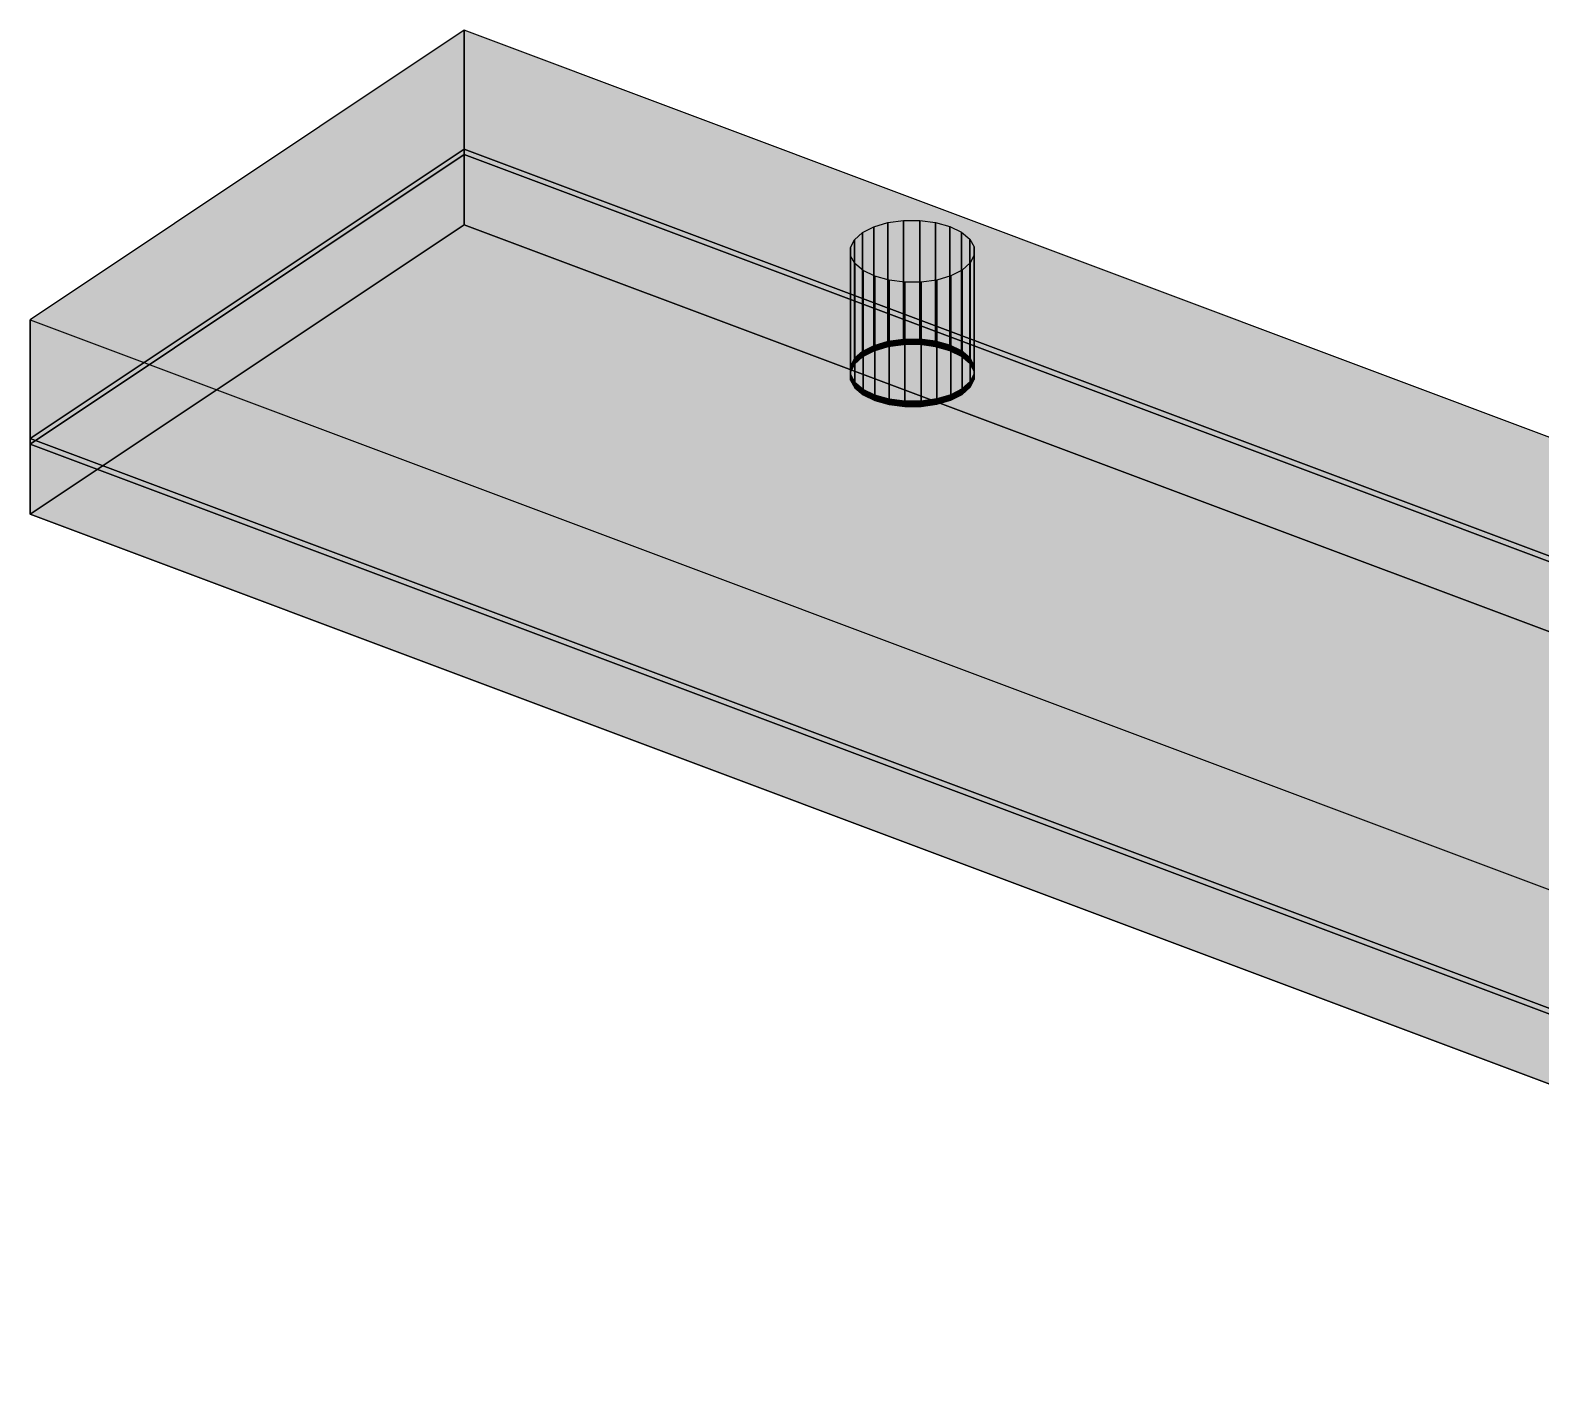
# Model space of a CAD drawing. Header units: millimetres. Extents: x 50 to 612415, y 2 to 4150.
# Drawn here: x 482380.1 to 482571.6, y 2994.7 to 3165.2 of the extents above; entities that cross this region are included whole.
import ezdxf

# ---------------------------------------------------------------- set-up
doc = ezdxf.new("R2010")
doc.units = ezdxf.units.MM
doc.layers.add('HATCH', color=8, linetype='Continuous', lineweight=9)
doc.layers.add('OUTLINE', color=7, linetype='Continuous', lineweight=25)

msp = doc.modelspace()

# ---------------------------------------------------------------- hatches: boundary and pattern name
at = {"layer": 'HATCH', "true_color": 0xbda27d}
for points in [[(482380.093, 3113.494), (482435.129, 3150.184), (482435.129, 3165.25), (482380.093, 3128.559)], [(482380.093, 3112.809), (482435.129, 3149.499), (482435.129, 3150.184), (482380.093, 3113.494)], [(482435.129, 3140.597), (482380.093, 3103.906), (482380.093, 3112.809), (482435.129, 3149.499)]]:
    msp.add_hatch(color=33, dxfattribs=at).paths.add_polyline_path(points)
at = {"layer": 'HATCH', "true_color": 0xccae87}
for points in [[(482435.129, 3165.25), (482380.093, 3128.559), (482485.61, 3139.598)], [(482435.129, 3165.25), (482490.818, 3141.14), (482492.882, 3141.151)], [(482435.129, 3165.25), (482492.882, 3141.151), (482494.881, 3140.895)], [(482435.129, 3165.25), (482488.83, 3140.862), (482490.818, 3141.14)], [(482435.129, 3165.25), (482494.881, 3140.895), (482496.68, 3140.389)], [(482435.129, 3165.25), (482487.053, 3140.336), (482488.83, 3140.862)], [(482435.129, 3165.25), (482485.61, 3139.598), (482487.053, 3140.336)], [(482812.155, 3023.865), (482435.129, 3165.25), (482496.68, 3140.389)], [(482435.129, 3150.184), (482380.093, 3113.494), (482485.61, 3124.532)], [(482485.61, 3124.532), (482380.093, 3113.494), (482435.129, 3150.184)], [(482485.61, 3123.848), (482380.093, 3112.809), (482435.129, 3149.499)], [(482435.129, 3149.499), (482380.093, 3112.809), (482757.119, 2971.424)], [(482435.129, 3150.184), (482490.818, 3126.074), (482492.882, 3126.085)], [(482492.882, 3126.085), (482490.818, 3126.074), (482435.129, 3150.184)], [(482435.129, 3150.184), (482492.882, 3126.085), (482494.881, 3125.829)], [(482494.881, 3125.829), (482492.882, 3126.085), (482435.129, 3150.184)], [(482435.129, 3150.184), (482488.83, 3125.796), (482490.818, 3126.074)], [(482490.818, 3126.074), (482488.83, 3125.796), (482435.129, 3150.184)], [(482435.129, 3150.184), (482494.881, 3125.829), (482496.68, 3125.323)], [(482496.68, 3125.323), (482494.881, 3125.829), (482435.129, 3150.184)], [(482435.129, 3150.184), (482487.053, 3125.27), (482488.83, 3125.796)], [(482488.83, 3125.796), (482487.053, 3125.27), (482435.129, 3150.184)], [(482435.129, 3150.184), (482485.61, 3124.532), (482487.053, 3125.27)], [(482487.053, 3125.27), (482485.61, 3124.532), (482435.129, 3150.184)], [(482812.155, 3008.799), (482435.129, 3150.184), (482496.68, 3125.323)], [(482496.68, 3125.323), (482435.129, 3150.184), (482812.155, 3008.799)], [(482492.882, 3125.401), (482490.818, 3125.389), (482435.129, 3149.499)], [(482494.881, 3125.144), (482492.882, 3125.401), (482435.129, 3149.499)], [(482490.818, 3125.389), (482488.83, 3125.111), (482435.129, 3149.499)], [(482496.68, 3124.638), (482494.881, 3125.144), (482435.129, 3149.499)], [(482488.83, 3125.111), (482487.053, 3124.585), (482435.129, 3149.499)], [(482487.053, 3124.585), (482485.61, 3123.848), (482435.129, 3149.499)], [(482496.68, 3124.638), (482435.129, 3149.499), (482812.155, 3008.114)], [(482435.129, 3149.499), (482757.119, 2971.424), (482812.155, 3008.114)], [(482757.119, 2962.521), (482380.093, 3103.906), (482435.129, 3140.597)], [(482484.597, 3138.699), (482485.61, 3139.598), (482380.093, 3128.559)], [(482812.155, 2999.212), (482757.119, 2962.521), (482435.129, 3140.597)], [(482812.155, 3023.865), (482496.68, 3140.389), (482498.156, 3139.667)], [(482812.155, 3023.865), (482498.156, 3139.667), (482499.208, 3138.779)], [(482484.085, 3137.699), (482484.597, 3138.699), (482380.093, 3128.559)], [(482484.108, 3136.667), (482484.085, 3137.699), (482380.093, 3128.559)], [(482812.155, 3023.865), (482499.208, 3138.779), (482499.764, 3137.785)], [(482812.155, 3023.865), (482499.764, 3137.785), (482499.786, 3136.753)], [(482484.664, 3135.673), (482484.108, 3136.667), (482380.093, 3128.559)], [(482380.093, 3128.559), (482485.716, 3134.785), (482484.664, 3135.673)], [(482499.274, 3135.753), (482498.262, 3134.854), (482747.188, 3046.448)], [(482812.155, 3023.865), (482499.786, 3136.753), (482499.274, 3135.753)], [(482812.155, 3023.865), (482499.274, 3135.753), (482747.188, 3046.448)], [(482380.093, 3128.559), (482757.119, 2987.174), (482485.716, 3134.785)], [(482757.119, 2987.174), (482487.191, 3134.063), (482485.716, 3134.785)], [(482735.105, 3044.758), (482488.99, 3133.557), (482487.191, 3134.063)], [(482734.593, 3043.758), (482735.105, 3044.758), (482487.191, 3134.063)], [(482734.615, 3042.726), (482734.593, 3043.758), (482487.191, 3134.063)], [(482757.119, 2987.174), (482734.615, 3042.726), (482487.191, 3134.063)], [(482735.105, 3044.758), (482490.99, 3133.3), (482488.99, 3133.557)], [(482735.105, 3044.758), (482493.054, 3133.312), (482490.99, 3133.3)], [(482735.105, 3044.758), (482495.042, 3133.59), (482493.054, 3133.312)], [(482735.105, 3044.758), (482496.818, 3134.116), (482495.042, 3133.59)], [(482735.105, 3044.758), (482498.262, 3134.854), (482496.818, 3134.116)], [(482498.262, 3134.854), (482741.325, 3047.199), (482743.389, 3047.211)], [(482498.262, 3134.854), (482743.389, 3047.211), (482745.389, 3046.955)], [(482498.262, 3134.854), (482739.337, 3046.921), (482741.325, 3047.199)], [(482498.262, 3134.854), (482745.389, 3046.955), (482747.188, 3046.448)], [(482498.262, 3134.854), (482737.561, 3046.396), (482739.337, 3046.921)], [(482498.262, 3134.854), (482736.117, 3045.658), (482737.561, 3046.396)], [(482735.105, 3044.758), (482736.117, 3045.658), (482498.262, 3134.854)], [(482484.597, 3123.633), (482485.61, 3124.532), (482380.093, 3113.494)], [(482380.093, 3113.494), (482485.61, 3124.532), (482484.597, 3123.633)], [(482380.093, 3112.809), (482485.61, 3123.848), (482484.597, 3122.948)], [(482812.155, 3008.799), (482496.68, 3125.323), (482498.156, 3124.601)], [(482498.156, 3124.601), (482496.68, 3125.323), (482812.155, 3008.799)], [(482498.156, 3123.917), (482496.68, 3124.638), (482812.155, 3008.114)], [(482812.155, 3008.799), (482498.156, 3124.601), (482499.208, 3123.713)], [(482499.208, 3123.713), (482498.156, 3124.601), (482812.155, 3008.799)], [(482499.208, 3123.028), (482498.156, 3123.917), (482812.155, 3008.114)], [(482484.085, 3122.633), (482484.597, 3123.633), (482380.093, 3113.494)], [(482380.093, 3113.494), (482484.597, 3123.633), (482484.085, 3122.633)], [(482380.093, 3112.809), (482484.597, 3122.948), (482484.085, 3121.948)], [(482484.108, 3121.601), (482484.085, 3122.633), (482380.093, 3113.494)], [(482380.093, 3113.494), (482484.085, 3122.633), (482484.108, 3121.601)], [(482380.093, 3112.809), (482484.085, 3121.948), (482484.108, 3120.916)], [(482812.155, 3008.799), (482499.208, 3123.713), (482499.764, 3122.719)], [(482499.764, 3122.719), (482499.208, 3123.713), (482812.155, 3008.799)], [(482499.764, 3122.034), (482499.208, 3123.028), (482812.155, 3008.114)], [(482812.155, 3008.799), (482499.764, 3122.719), (482499.786, 3121.687)], [(482499.786, 3121.687), (482499.764, 3122.719), (482812.155, 3008.799)], [(482499.786, 3121.002), (482499.764, 3122.034), (482812.155, 3008.114)], [(482484.664, 3120.607), (482484.108, 3121.601), (482380.093, 3113.494)], [(482380.093, 3113.494), (482484.108, 3121.601), (482484.664, 3120.607)], [(482380.093, 3112.809), (482484.108, 3120.916), (482484.664, 3119.922)], [(482380.093, 3113.494), (482485.716, 3119.719), (482484.664, 3120.607)], [(482484.664, 3120.607), (482485.716, 3119.719), (482380.093, 3113.494)], [(482484.664, 3119.922), (482485.716, 3119.034), (482380.093, 3112.809)], [(482499.274, 3120.687), (482498.262, 3119.788), (482747.188, 3031.383)], [(482747.188, 3031.383), (482498.262, 3119.788), (482499.274, 3120.687)], [(482747.188, 3030.698), (482498.262, 3119.103), (482499.274, 3120.003)], [(482812.155, 3008.799), (482499.786, 3121.687), (482499.274, 3120.687)], [(482499.274, 3120.687), (482499.786, 3121.687), (482812.155, 3008.799)], [(482499.274, 3120.003), (482499.786, 3121.002), (482812.155, 3008.114)], [(482812.155, 3008.799), (482499.274, 3120.687), (482747.188, 3031.383)], [(482747.188, 3031.383), (482499.274, 3120.687), (482812.155, 3008.799)], [(482747.188, 3030.698), (482499.274, 3120.003), (482812.155, 3008.114)], [(482380.093, 3113.494), (482757.119, 2972.109), (482485.716, 3119.719)], [(482485.716, 3119.719), (482757.119, 2972.109), (482380.093, 3113.494)], [(482485.716, 3119.034), (482757.119, 2971.424), (482380.093, 3112.809)], [(482757.119, 2972.109), (482487.191, 3118.997), (482485.716, 3119.719)], [(482485.716, 3119.719), (482487.191, 3118.997), (482757.119, 2972.109)], [(482485.716, 3119.034), (482487.191, 3118.312), (482757.119, 2971.424)], [(482735.105, 3029.693), (482488.99, 3118.491), (482487.191, 3118.997)], [(482487.191, 3118.997), (482488.99, 3118.491), (482735.105, 3029.693)], [(482734.593, 3028.693), (482735.105, 3029.693), (482487.191, 3118.997)], [(482487.191, 3118.997), (482735.105, 3029.693), (482734.593, 3028.693)], [(482734.615, 3027.661), (482734.593, 3028.693), (482487.191, 3118.997)], [(482487.191, 3118.997), (482734.593, 3028.693), (482734.615, 3027.661)], [(482757.119, 2972.109), (482734.615, 3027.661), (482487.191, 3118.997)], [(482487.191, 3118.997), (482734.615, 3027.661), (482757.119, 2972.109)], [(482487.191, 3118.312), (482488.99, 3117.806), (482735.105, 3029.008)], [(482487.191, 3118.312), (482735.105, 3029.008), (482734.593, 3028.008)], [(482487.191, 3118.312), (482734.593, 3028.008), (482734.615, 3026.976)], [(482487.191, 3118.312), (482734.615, 3026.976), (482757.119, 2971.424)], [(482735.105, 3029.693), (482490.99, 3118.235), (482488.99, 3118.491)], [(482488.99, 3118.491), (482490.99, 3118.235), (482735.105, 3029.693)], [(482735.105, 3029.693), (482493.054, 3118.246), (482490.99, 3118.235)], [(482490.99, 3118.235), (482493.054, 3118.246), (482735.105, 3029.693)], [(482735.105, 3029.693), (482495.042, 3118.524), (482493.054, 3118.246)], [(482493.054, 3118.246), (482495.042, 3118.524), (482735.105, 3029.693)], [(482735.105, 3029.693), (482496.818, 3119.05), (482495.042, 3118.524)], [(482495.042, 3118.524), (482496.818, 3119.05), (482735.105, 3029.693)], [(482495.042, 3117.839), (482496.818, 3118.365), (482735.105, 3029.008)], [(482735.105, 3029.693), (482498.262, 3119.788), (482496.818, 3119.05)], [(482496.818, 3119.05), (482498.262, 3119.788), (482735.105, 3029.693)], [(482496.818, 3118.365), (482498.262, 3119.103), (482735.105, 3029.008)], [(482498.262, 3119.788), (482741.325, 3032.134), (482743.389, 3032.145)], [(482743.389, 3032.145), (482741.325, 3032.134), (482498.262, 3119.788)], [(482498.262, 3119.788), (482743.389, 3032.145), (482745.389, 3031.889)], [(482745.389, 3031.889), (482743.389, 3032.145), (482498.262, 3119.788)], [(482498.262, 3119.788), (482739.337, 3031.856), (482741.325, 3032.134)], [(482741.325, 3032.134), (482739.337, 3031.856), (482498.262, 3119.788)], [(482498.262, 3119.788), (482745.389, 3031.889), (482747.188, 3031.383)], [(482747.188, 3031.383), (482745.389, 3031.889), (482498.262, 3119.788)], [(482498.262, 3119.788), (482737.561, 3031.33), (482739.337, 3031.856)], [(482739.337, 3031.856), (482737.561, 3031.33), (482498.262, 3119.788)], [(482498.262, 3119.788), (482736.117, 3030.592), (482737.561, 3031.33)], [(482737.561, 3031.33), (482736.117, 3030.592), (482498.262, 3119.788)], [(482735.105, 3029.693), (482736.117, 3030.592), (482498.262, 3119.788)], [(482498.262, 3119.788), (482736.117, 3030.592), (482735.105, 3029.693)], [(482743.389, 3031.46), (482741.325, 3031.449), (482498.262, 3119.103)], [(482745.389, 3031.204), (482743.389, 3031.46), (482498.262, 3119.103)], [(482741.325, 3031.449), (482739.337, 3031.171), (482498.262, 3119.103)], [(482747.188, 3030.698), (482745.389, 3031.204), (482498.262, 3119.103)], [(482739.337, 3031.171), (482737.561, 3030.645), (482498.262, 3119.103)], [(482737.561, 3030.645), (482736.117, 3029.907), (482498.262, 3119.103)], [(482498.262, 3119.103), (482736.117, 3029.907), (482735.105, 3029.008)], [(482488.99, 3117.806), (482490.99, 3117.55), (482735.105, 3029.008)], [(482490.99, 3117.55), (482493.054, 3117.561), (482735.105, 3029.008)], [(482493.054, 3117.561), (482495.042, 3117.839), (482735.105, 3029.008)]]:
    msp.add_hatch(color=43, dxfattribs=at).paths.add_polyline_path(points)
at = {"layer": 'HATCH', "true_color": 0xc0a47f}
for points in [[(482435.129, 3150.184), (482812.155, 3008.799), (482812.155, 3023.865), (482435.129, 3165.25)], [(482435.129, 3149.499), (482812.155, 3008.114), (482812.155, 3008.799), (482435.129, 3150.184)], [(482812.155, 2999.212), (482435.129, 3140.597), (482435.129, 3149.499), (482812.155, 3008.114)], [(482757.119, 2972.109), (482380.093, 3113.494), (482380.093, 3128.559), (482757.119, 2987.174)], [(482757.119, 2971.424), (482380.093, 3112.809), (482380.093, 3113.494), (482757.119, 2972.109)], [(482380.093, 3103.906), (482757.119, 2962.521), (482757.119, 2971.424), (482380.093, 3112.809)]]:
    msp.add_hatch(color=33, dxfattribs=at).paths.add_polyline_path(points)
at = {"layer": 'HATCH', "true_color": 0xc2a680}
for points in [[(482490.818, 3126.074), (482488.83, 3125.796), (482488.83, 3140.862), (482490.818, 3141.14)], [(482494.881, 3125.829), (482492.882, 3126.085), (482492.882, 3141.151), (482494.881, 3140.895)], [(482488.99, 3118.491), (482490.99, 3118.235), (482490.99, 3133.3), (482488.99, 3133.557)], [(482493.054, 3118.246), (482495.042, 3118.524), (482495.042, 3133.59), (482493.054, 3133.312)], [(482490.818, 3125.389), (482488.83, 3125.111), (482488.83, 3125.796), (482490.818, 3126.074)], [(482494.881, 3125.144), (482492.882, 3125.401), (482492.882, 3126.085), (482494.881, 3125.829)], [(482488.99, 3117.806), (482490.99, 3117.55), (482490.99, 3118.235), (482488.99, 3118.491)], [(482493.054, 3117.561), (482495.042, 3117.839), (482495.042, 3118.524), (482493.054, 3118.246)]]:
    msp.add_hatch(color=43, dxfattribs=at).paths.add_polyline_path(points)
at = {"layer": 'HATCH', "true_color": 0xc2a681}
for points in [[(482492.882, 3126.085), (482490.818, 3126.074), (482490.818, 3141.14), (482492.882, 3141.151)], [(482490.99, 3118.235), (482493.054, 3118.246), (482493.054, 3133.312), (482490.99, 3133.3)], [(482492.882, 3125.401), (482490.818, 3125.389), (482490.818, 3126.074), (482492.882, 3126.085)], [(482490.99, 3117.55), (482493.054, 3117.561), (482493.054, 3118.246), (482490.99, 3118.235)]]:
    msp.add_hatch(color=43, dxfattribs=at).paths.add_polyline_path(points)
at = {"layer": 'HATCH', "true_color": 0xbca07c}
for points in [[(482485.61, 3124.532), (482484.597, 3123.633), (482484.597, 3138.699), (482485.61, 3139.598)], [(482498.262, 3119.788), (482499.274, 3120.687), (482499.274, 3135.753), (482498.262, 3134.854)], [(482485.61, 3123.848), (482484.597, 3122.948), (482484.597, 3123.633), (482485.61, 3124.532)], [(482498.262, 3119.103), (482499.274, 3120.003), (482499.274, 3120.687), (482498.262, 3119.788)]]:
    msp.add_hatch(color=33, dxfattribs=at).paths.add_polyline_path(points)
at = {"layer": 'HATCH', "true_color": 0xbea37e}
for points in [[(482487.053, 3125.27), (482485.61, 3124.532), (482485.61, 3139.598), (482487.053, 3140.336)], [(482496.818, 3119.05), (482498.262, 3119.788), (482498.262, 3134.854), (482496.818, 3134.116)], [(482487.053, 3124.585), (482485.61, 3123.848), (482485.61, 3124.532), (482487.053, 3125.27)], [(482496.818, 3118.365), (482498.262, 3119.103), (482498.262, 3119.788), (482496.818, 3119.05)]]:
    msp.add_hatch(color=33, dxfattribs=at).paths.add_polyline_path(points)
at = {"layer": 'HATCH', "true_color": 0xc0a480}
for points in [[(482488.83, 3125.796), (482487.053, 3125.27), (482487.053, 3140.336), (482488.83, 3140.862)], [(482495.042, 3118.524), (482496.818, 3119.05), (482496.818, 3134.116), (482495.042, 3133.59)], [(482488.83, 3125.111), (482487.053, 3124.585), (482487.053, 3125.27), (482488.83, 3125.796)], [(482495.042, 3117.839), (482496.818, 3118.365), (482496.818, 3119.05), (482495.042, 3118.524)]]:
    msp.add_hatch(color=33, dxfattribs=at).paths.add_polyline_path(points)
at = {"layer": 'HATCH', "true_color": 0xc1a580}
for points in [[(482496.68, 3125.323), (482494.881, 3125.829), (482494.881, 3140.895), (482496.68, 3140.389)], [(482487.191, 3118.997), (482488.99, 3118.491), (482488.99, 3133.557), (482487.191, 3134.063)], [(482496.68, 3124.638), (482494.881, 3125.144), (482494.881, 3125.829), (482496.68, 3125.323)], [(482487.191, 3118.312), (482488.99, 3117.806), (482488.99, 3118.491), (482487.191, 3118.997)]]:
    msp.add_hatch(color=33, dxfattribs=at).paths.add_polyline_path(points)
at = {"layer": 'HATCH', "true_color": 0xbfa37e}
for points in [[(482498.156, 3124.601), (482496.68, 3125.323), (482496.68, 3140.389), (482498.156, 3139.667)], [(482485.716, 3119.719), (482487.191, 3118.997), (482487.191, 3134.063), (482485.716, 3134.785)], [(482498.156, 3123.917), (482496.68, 3124.638), (482496.68, 3125.323), (482498.156, 3124.601)], [(482485.716, 3119.034), (482487.191, 3118.312), (482487.191, 3118.997), (482485.716, 3119.719)]]:
    msp.add_hatch(color=33, dxfattribs=at).paths.add_polyline_path(points)
at = {"layer": 'HATCH', "true_color": 0xbca17d}
for points in [[(482499.208, 3123.713), (482498.156, 3124.601), (482498.156, 3139.667), (482499.208, 3138.779)], [(482484.664, 3120.607), (482485.716, 3119.719), (482485.716, 3134.785), (482484.664, 3135.673)], [(482499.208, 3123.028), (482498.156, 3123.917), (482498.156, 3124.601), (482499.208, 3123.713)], [(482484.664, 3119.922), (482485.716, 3119.034), (482485.716, 3119.719), (482484.664, 3120.607)]]:
    msp.add_hatch(color=33, dxfattribs=at).paths.add_polyline_path(points)
at = {"layer": 'HATCH', "true_color": 0xb99e7a}
for points in [[(482484.597, 3123.633), (482484.085, 3122.633), (482484.085, 3137.699), (482484.597, 3138.699)], [(482499.764, 3122.719), (482499.208, 3123.713), (482499.208, 3138.779), (482499.764, 3137.785)], [(482484.108, 3121.601), (482484.664, 3120.607), (482484.664, 3135.673), (482484.108, 3136.667)], [(482499.274, 3120.687), (482499.786, 3121.687), (482499.786, 3136.753), (482499.274, 3135.753)], [(482484.597, 3122.948), (482484.085, 3121.948), (482484.085, 3122.633), (482484.597, 3123.633)], [(482499.764, 3122.034), (482499.208, 3123.028), (482499.208, 3123.713), (482499.764, 3122.719)], [(482484.108, 3120.916), (482484.664, 3119.922), (482484.664, 3120.607), (482484.108, 3121.601)], [(482499.274, 3120.003), (482499.786, 3121.002), (482499.786, 3121.687), (482499.274, 3120.687)]]:
    msp.add_hatch(color=33, dxfattribs=at).paths.add_polyline_path(points)
at = {"layer": 'HATCH', "true_color": 0xb69b78}
for points in [[(482484.085, 3122.633), (482484.108, 3121.601), (482484.108, 3136.667), (482484.085, 3137.699)], [(482499.786, 3121.687), (482499.764, 3122.719), (482499.764, 3137.785), (482499.786, 3136.753)], [(482484.085, 3121.948), (482484.108, 3120.916), (482484.108, 3121.601), (482484.085, 3122.633)], [(482499.786, 3121.002), (482499.764, 3122.034), (482499.764, 3122.719), (482499.786, 3121.687)]]:
    msp.add_hatch(color=33, dxfattribs=at).paths.add_polyline_path(points)

# ---------------------------------------------------------------- linework, layer by layer
at = {"layer": 'OUTLINE', "color": 139, "true_color": 0x42544a}
for p, q in [((482435.129, 3165.25), (482380.093, 3128.559)), ((482435.129, 3165.25), (482380.093, 3128.559)), ((482435.129, 3150.184), (482435.129, 3165.25)), ((482812.155, 3023.865), (482435.129, 3165.25)), ((482812.155, 3023.865), (482435.129, 3165.25)), ((482435.129, 3165.25), (482435.129, 3150.184)), ((482435.129, 3150.184), (482380.093, 3113.494)), ((482435.129, 3150.184), (482380.093, 3113.494)), ((482380.093, 3113.494), (482435.129, 3150.184)), ((482380.093, 3113.494), (482435.129, 3150.184)), ((482380.093, 3112.809), (482435.129, 3149.499)), ((482380.093, 3112.809), (482435.129, 3149.499)), ((482380.093, 3112.809), (482435.129, 3149.499)), ((482435.129, 3149.499), (482380.093, 3112.809)), ((482435.129, 3149.499), (482435.129, 3150.184)), ((482812.155, 3008.799), (482435.129, 3150.184)), ((482435.129, 3150.184), (482812.155, 3008.799)), ((482812.155, 3008.799), (482435.129, 3150.184)), ((482435.129, 3150.184), (482435.129, 3149.499)), ((482435.129, 3150.184), (482812.155, 3008.799)), ((482435.129, 3149.499), (482435.129, 3140.597)), ((482435.129, 3149.499), (482812.155, 3008.114)), ((482435.129, 3140.597), (482435.129, 3149.499)), ((482435.129, 3149.499), (482812.155, 3008.114)), ((482435.129, 3149.499), (482812.155, 3008.114)), ((482812.155, 3008.114), (482435.129, 3149.499)), ((482488.83, 3140.862), (482490.818, 3141.14)), ((482488.83, 3140.862), (482490.818, 3141.14)), ((482490.818, 3141.14), (482492.882, 3141.151)), ((482490.818, 3141.14), (482492.882, 3141.151)), ((482490.818, 3126.074), (482490.818, 3141.14)), ((482490.818, 3141.14), (482490.818, 3126.074)), ((482492.882, 3141.151), (482494.881, 3140.895)), ((482492.882, 3141.151), (482492.882, 3126.085)), ((482492.882, 3126.085), (482492.882, 3141.151)), ((482492.882, 3141.151), (482494.881, 3140.895)), ((482435.129, 3140.597), (482380.093, 3103.906)), ((482380.093, 3103.906), (482435.129, 3140.597)), ((482812.155, 2999.212), (482435.129, 3140.597)), ((482435.129, 3140.597), (482812.155, 2999.212)), ((482484.597, 3138.699), (482485.61, 3139.598)), ((482484.597, 3138.699), (482485.61, 3139.598)), ((482485.61, 3139.598), (482487.053, 3140.336)), ((482485.61, 3139.598), (482487.053, 3140.336)), ((482485.61, 3124.532), (482485.61, 3139.598)), ((482485.61, 3139.598), (482485.61, 3124.532)), ((482487.053, 3140.336), (482488.83, 3140.862)), ((482487.053, 3140.336), (482488.83, 3140.862)), ((482487.053, 3125.27), (482487.053, 3140.336)), ((482487.053, 3140.336), (482487.053, 3125.27)), ((482488.83, 3125.796), (482488.83, 3140.862)), ((482488.83, 3140.862), (482488.83, 3125.796)), ((482494.881, 3140.895), (482496.68, 3140.389)), ((482494.881, 3140.895), (482494.881, 3125.829)), ((482494.881, 3125.829), (482494.881, 3140.895)), ((482494.881, 3140.895), (482496.68, 3140.389)), ((482496.68, 3140.389), (482496.68, 3125.323)), ((482496.68, 3125.323), (482496.68, 3140.389)), ((482496.68, 3140.389), (482498.156, 3139.667)), ((482496.68, 3140.389), (482498.156, 3139.667)), ((482498.156, 3139.667), (482498.156, 3124.601)), ((482498.156, 3124.601), (482498.156, 3139.667)), ((482498.156, 3139.667), (482499.208, 3138.779)), ((482498.156, 3139.667), (482499.208, 3138.779)), ((482484.085, 3137.699), (482484.597, 3138.699)), ((482484.085, 3137.699), (482484.597, 3138.699)), ((482484.085, 3122.633), (482484.085, 3137.699)), ((482484.108, 3136.667), (482484.085, 3137.699)), ((482484.085, 3137.699), (482484.085, 3122.633)), ((482484.108, 3136.667), (482484.085, 3137.699)), ((482484.597, 3123.633), (482484.597, 3138.699)), ((482484.597, 3138.699), (482484.597, 3123.633)), ((482499.208, 3138.779), (482499.208, 3123.713)), ((482499.208, 3123.713), (482499.208, 3138.779)), ((482499.208, 3138.779), (482499.764, 3137.785)), ((482499.208, 3138.779), (482499.764, 3137.785)), ((482499.764, 3137.785), (482499.764, 3122.719)), ((482499.764, 3122.719), (482499.764, 3137.785)), ((482499.764, 3137.785), (482499.786, 3136.753)), ((482499.764, 3137.785), (482499.786, 3136.753)), ((482484.108, 3121.601), (482484.108, 3136.667)), ((482484.664, 3135.673), (482484.108, 3136.667)), ((482484.108, 3136.667), (482484.108, 3121.601)), ((482484.664, 3135.673), (482484.108, 3136.667)), ((482484.664, 3120.607), (482484.664, 3135.673)), ((482485.716, 3134.785), (482484.664, 3135.673)), ((482484.664, 3135.673), (482484.664, 3120.607)), ((482485.716, 3134.785), (482484.664, 3135.673)), ((482499.274, 3135.753), (482498.262, 3134.854)), ((482499.274, 3135.753), (482498.262, 3134.854)), ((482499.786, 3136.753), (482499.274, 3135.753)), ((482499.786, 3136.753), (482499.274, 3135.753)), ((482499.274, 3135.753), (482499.274, 3120.687)), ((482499.274, 3120.687), (482499.274, 3135.753)), ((482499.786, 3136.753), (482499.786, 3121.687)), ((482499.786, 3121.687), (482499.786, 3136.753)), ((482485.716, 3119.719), (482485.716, 3134.785)), ((482487.191, 3134.063), (482485.716, 3134.785)), ((482485.716, 3134.785), (482485.716, 3119.719)), ((482487.191, 3134.063), (482485.716, 3134.785)), ((482487.191, 3118.997), (482487.191, 3134.063)), ((482488.99, 3133.557), (482487.191, 3134.063)), ((482487.191, 3134.063), (482487.191, 3118.997)), ((482488.99, 3133.557), (482487.191, 3134.063)), ((482488.99, 3118.491), (482488.99, 3133.557)), ((482490.99, 3133.3), (482488.99, 3133.557)), ((482488.99, 3133.557), (482488.99, 3118.491)), ((482490.99, 3133.3), (482488.99, 3133.557)), ((482493.054, 3133.312), (482490.99, 3133.3)), ((482493.054, 3133.312), (482490.99, 3133.3)), ((482490.99, 3118.235), (482490.99, 3133.3)), ((482490.99, 3133.3), (482490.99, 3118.235)), ((482495.042, 3133.59), (482493.054, 3133.312)), ((482495.042, 3133.59), (482493.054, 3133.312)), ((482493.054, 3133.312), (482493.054, 3118.246)), ((482493.054, 3118.246), (482493.054, 3133.312)), ((482496.818, 3134.116), (482495.042, 3133.59)), ((482496.818, 3134.116), (482495.042, 3133.59)), ((482495.042, 3133.59), (482495.042, 3118.524)), ((482495.042, 3118.524), (482495.042, 3133.59)), ((482498.262, 3134.854), (482496.818, 3134.116)), ((482498.262, 3134.854), (482496.818, 3134.116)), ((482496.818, 3134.116), (482496.818, 3119.05)), ((482496.818, 3119.05), (482496.818, 3134.116)), ((482498.262, 3134.854), (482498.262, 3119.788)), ((482498.262, 3119.788), (482498.262, 3134.854)), ((482380.093, 3128.559), (482380.093, 3113.494)), ((482380.093, 3128.559), (482757.119, 2987.174)), ((482380.093, 3113.494), (482380.093, 3128.559)), ((482380.093, 3128.559), (482757.119, 2987.174)), ((482487.053, 3125.27), (482488.83, 3125.796)), ((482488.83, 3125.796), (482487.053, 3125.27)), ((482487.053, 3125.27), (482488.83, 3125.796)), ((482488.83, 3125.796), (482487.053, 3125.27)), ((482488.83, 3125.796), (482490.818, 3126.074)), ((482490.818, 3126.074), (482488.83, 3125.796)), ((482488.83, 3125.796), (482490.818, 3126.074)), ((482490.818, 3126.074), (482488.83, 3125.796)), ((482488.83, 3125.111), (482488.83, 3125.796)), ((482488.83, 3125.796), (482488.83, 3125.111)), ((482490.818, 3126.074), (482492.882, 3126.085)), ((482492.882, 3126.085), (482490.818, 3126.074)), ((482490.818, 3126.074), (482492.882, 3126.085)), ((482492.882, 3126.085), (482490.818, 3126.074)), ((482490.818, 3125.389), (482490.818, 3126.074)), ((482490.818, 3126.074), (482490.818, 3125.389)), ((482492.882, 3126.085), (482494.881, 3125.829)), ((482494.881, 3125.829), (482492.882, 3126.085)), ((482492.882, 3126.085), (482492.882, 3125.401)), ((482492.882, 3125.401), (482492.882, 3126.085)), ((482492.882, 3126.085), (482494.881, 3125.829)), ((482494.881, 3125.829), (482492.882, 3126.085)), ((482494.881, 3125.829), (482496.68, 3125.323)), ((482496.68, 3125.323), (482494.881, 3125.829)), ((482494.881, 3125.829), (482494.881, 3125.144)), ((482494.881, 3125.144), (482494.881, 3125.829)), ((482494.881, 3125.829), (482496.68, 3125.323)), ((482496.68, 3125.323), (482494.881, 3125.829)), ((482484.597, 3123.633), (482485.61, 3124.532)), ((482485.61, 3124.532), (482484.597, 3123.633)), ((482484.597, 3123.633), (482485.61, 3124.532)), ((482485.61, 3124.532), (482484.597, 3123.633)), ((482485.61, 3123.848), (482484.597, 3122.948)), ((482485.61, 3123.848), (482484.597, 3122.948)), ((482485.61, 3124.532), (482487.053, 3125.27)), ((482487.053, 3125.27), (482485.61, 3124.532)), ((482485.61, 3124.532), (482487.053, 3125.27)), ((482487.053, 3125.27), (482485.61, 3124.532)), ((482487.053, 3124.585), (482485.61, 3123.848)), ((482487.053, 3124.585), (482485.61, 3123.848)), ((482485.61, 3123.848), (482485.61, 3124.532)), ((482485.61, 3124.532), (482485.61, 3123.848)), ((482487.053, 3124.585), (482487.053, 3125.27)), ((482487.053, 3125.27), (482487.053, 3124.585)), ((482488.83, 3125.111), (482487.053, 3124.585)), ((482488.83, 3125.111), (482487.053, 3124.585)), ((482490.818, 3125.389), (482488.83, 3125.111)), ((482490.818, 3125.389), (482488.83, 3125.111)), ((482492.882, 3125.401), (482490.818, 3125.389)), ((482492.882, 3125.401), (482490.818, 3125.389)), ((482494.881, 3125.144), (482492.882, 3125.401)), ((482494.881, 3125.144), (482492.882, 3125.401)), ((482496.68, 3124.638), (482494.881, 3125.144)), ((482496.68, 3124.638), (482494.881, 3125.144)), ((482496.68, 3125.323), (482496.68, 3124.638)), ((482496.68, 3124.638), (482496.68, 3125.323)), ((482496.68, 3125.323), (482498.156, 3124.601)), ((482498.156, 3124.601), (482496.68, 3125.323)), ((482496.68, 3125.323), (482498.156, 3124.601)), ((482498.156, 3124.601), (482496.68, 3125.323)), ((482498.156, 3123.917), (482496.68, 3124.638)), ((482498.156, 3123.917), (482496.68, 3124.638)), ((482498.156, 3124.601), (482498.156, 3123.917)), ((482498.156, 3123.917), (482498.156, 3124.601)), ((482498.156, 3124.601), (482499.208, 3123.713)), ((482499.208, 3123.713), (482498.156, 3124.601)), ((482498.156, 3124.601), (482499.208, 3123.713)), ((482499.208, 3123.713), (482498.156, 3124.601)), ((482499.208, 3123.028), (482498.156, 3123.917)), ((482499.208, 3123.028), (482498.156, 3123.917)), ((482484.085, 3122.633), (482484.597, 3123.633)), ((482484.597, 3123.633), (482484.085, 3122.633)), ((482484.085, 3122.633), (482484.597, 3123.633)), ((482484.597, 3123.633), (482484.085, 3122.633)), ((482484.597, 3122.948), (482484.085, 3121.948)), ((482484.597, 3122.948), (482484.085, 3121.948)), ((482484.085, 3121.948), (482484.085, 3122.633)), ((482484.108, 3121.601), (482484.085, 3122.633)), ((482484.085, 3122.633), (482484.085, 3121.948)), ((482484.085, 3122.633), (482484.108, 3121.601)), ((482484.108, 3121.601), (482484.085, 3122.633)), ((482484.085, 3122.633), (482484.108, 3121.601)), ((482484.085, 3121.948), (482484.108, 3120.916)), ((482484.085, 3121.948), (482484.108, 3120.916)), ((482484.597, 3122.948), (482484.597, 3123.633)), ((482484.597, 3123.633), (482484.597, 3122.948)), ((482499.208, 3123.713), (482499.208, 3123.028)), ((482499.208, 3123.028), (482499.208, 3123.713)), ((482499.208, 3123.713), (482499.764, 3122.719)), ((482499.764, 3122.719), (482499.208, 3123.713)), ((482499.208, 3123.713), (482499.764, 3122.719)), ((482499.764, 3122.719), (482499.208, 3123.713)), ((482499.764, 3122.034), (482499.208, 3123.028)), ((482499.764, 3122.034), (482499.208, 3123.028)), ((482499.764, 3122.719), (482499.764, 3122.034)), ((482499.764, 3122.034), (482499.764, 3122.719)), ((482499.764, 3122.719), (482499.786, 3121.687)), ((482499.786, 3121.687), (482499.764, 3122.719)), ((482499.764, 3122.719), (482499.786, 3121.687)), ((482499.786, 3121.687), (482499.764, 3122.719)), ((482499.786, 3121.002), (482499.764, 3122.034)), ((482499.786, 3121.002), (482499.764, 3122.034)), ((482484.108, 3120.916), (482484.108, 3121.601)), ((482484.664, 3120.607), (482484.108, 3121.601)), ((482484.108, 3121.601), (482484.108, 3120.916)), ((482484.108, 3121.601), (482484.664, 3120.607)), ((482484.664, 3120.607), (482484.108, 3121.601)), ((482484.108, 3121.601), (482484.664, 3120.607)), ((482484.108, 3120.916), (482484.664, 3119.922)), ((482484.108, 3120.916), (482484.664, 3119.922)), ((482484.664, 3119.922), (482484.664, 3120.607)), ((482485.716, 3119.719), (482484.664, 3120.607)), ((482484.664, 3120.607), (482484.664, 3119.922)), ((482485.716, 3119.719), (482484.664, 3120.607)), ((482484.664, 3120.607), (482485.716, 3119.719)), ((482484.664, 3120.607), (482485.716, 3119.719)), ((482484.664, 3119.922), (482485.716, 3119.034)), ((482484.664, 3119.922), (482485.716, 3119.034)), ((482499.274, 3120.687), (482498.262, 3119.788)), ((482498.262, 3119.788), (482499.274, 3120.687)), ((482499.274, 3120.687), (482498.262, 3119.788)), ((482498.262, 3119.788), (482499.274, 3120.687)), ((482498.262, 3119.103), (482499.274, 3120.003)), ((482498.262, 3119.103), (482499.274, 3120.003)), ((482499.786, 3121.687), (482499.274, 3120.687)), ((482499.274, 3120.687), (482499.786, 3121.687)), ((482499.786, 3121.687), (482499.274, 3120.687)), ((482499.274, 3120.687), (482499.786, 3121.687)), ((482499.274, 3120.003), (482499.786, 3121.002)), ((482499.274, 3120.003), (482499.786, 3121.002)), ((482499.274, 3120.687), (482499.274, 3120.003)), ((482499.274, 3120.003), (482499.274, 3120.687)), ((482499.786, 3121.687), (482499.786, 3121.002)), ((482499.786, 3121.002), (482499.786, 3121.687)), ((482485.716, 3119.034), (482485.716, 3119.719)), ((482487.191, 3118.997), (482485.716, 3119.719)), ((482485.716, 3119.719), (482485.716, 3119.034)), ((482485.716, 3119.719), (482487.191, 3118.997)), ((482487.191, 3118.997), (482485.716, 3119.719)), ((482485.716, 3119.719), (482487.191, 3118.997)), ((482485.716, 3119.034), (482487.191, 3118.312)), ((482485.716, 3119.034), (482487.191, 3118.312)), ((482487.191, 3118.312), (482487.191, 3118.997)), ((482488.99, 3118.491), (482487.191, 3118.997)), ((482487.191, 3118.997), (482487.191, 3118.312)), ((482487.191, 3118.997), (482488.99, 3118.491)), ((482488.99, 3118.491), (482487.191, 3118.997)), ((482487.191, 3118.997), (482488.99, 3118.491)), ((482487.191, 3118.312), (482488.99, 3117.806)), ((482487.191, 3118.312), (482488.99, 3117.806)), ((482488.99, 3117.806), (482488.99, 3118.491)), ((482490.99, 3118.235), (482488.99, 3118.491)), ((482488.99, 3118.491), (482488.99, 3117.806)), ((482488.99, 3118.491), (482490.99, 3118.235)), ((482490.99, 3118.235), (482488.99, 3118.491)), ((482488.99, 3118.491), (482490.99, 3118.235)), ((482493.054, 3118.246), (482490.99, 3118.235)), ((482490.99, 3118.235), (482493.054, 3118.246)), ((482493.054, 3118.246), (482490.99, 3118.235)), ((482490.99, 3118.235), (482493.054, 3118.246)), ((482490.99, 3117.55), (482490.99, 3118.235)), ((482490.99, 3118.235), (482490.99, 3117.55)), ((482495.042, 3118.524), (482493.054, 3118.246)), ((482493.054, 3118.246), (482495.042, 3118.524)), ((482495.042, 3118.524), (482493.054, 3118.246)), ((482493.054, 3118.246), (482495.042, 3118.524)), ((482493.054, 3118.246), (482493.054, 3117.561)), ((482493.054, 3117.561), (482493.054, 3118.246)), ((482496.818, 3119.05), (482495.042, 3118.524)), ((482495.042, 3118.524), (482496.818, 3119.05)), ((482496.818, 3119.05), (482495.042, 3118.524)), ((482495.042, 3118.524), (482496.818, 3119.05)), ((482495.042, 3118.524), (482495.042, 3117.839)), ((482495.042, 3117.839), (482495.042, 3118.524)), ((482495.042, 3117.839), (482496.818, 3118.365)), ((482495.042, 3117.839), (482496.818, 3118.365)), ((482498.262, 3119.788), (482496.818, 3119.05)), ((482496.818, 3119.05), (482498.262, 3119.788)), ((482498.262, 3119.788), (482496.818, 3119.05)), ((482496.818, 3119.05), (482498.262, 3119.788)), ((482496.818, 3118.365), (482498.262, 3119.103)), ((482496.818, 3118.365), (482498.262, 3119.103)), ((482496.818, 3119.05), (482496.818, 3118.365)), ((482496.818, 3118.365), (482496.818, 3119.05)), ((482498.262, 3119.788), (482498.262, 3119.103)), ((482498.262, 3119.103), (482498.262, 3119.788)), ((482488.99, 3117.806), (482490.99, 3117.55)), ((482488.99, 3117.806), (482490.99, 3117.55)), ((482490.99, 3117.55), (482493.054, 3117.561)), ((482490.99, 3117.55), (482493.054, 3117.561)), ((482493.054, 3117.561), (482495.042, 3117.839)), ((482493.054, 3117.561), (482495.042, 3117.839)), ((482380.093, 3113.494), (482380.093, 3112.809)), ((482380.093, 3113.494), (482757.119, 2972.109)), ((482757.119, 2972.109), (482380.093, 3113.494)), ((482380.093, 3112.809), (482380.093, 3113.494)), ((482380.093, 3113.494), (482757.119, 2972.109)), ((482757.119, 2972.109), (482380.093, 3113.494)), ((482380.093, 3103.906), (482380.093, 3112.809)), ((482380.093, 3112.809), (482757.119, 2971.424)), ((482757.119, 2971.424), (482380.093, 3112.809)), ((482757.119, 2971.424), (482380.093, 3112.809)), ((482380.093, 3112.809), (482380.093, 3103.906)), ((482757.119, 2971.424), (482380.093, 3112.809)), ((482757.119, 2962.521), (482380.093, 3103.906)), ((482380.093, 3103.906), (482757.119, 2962.521))]:
    msp.add_line(p, q, dxfattribs=at)

doc.saveas('drawing.dxf')
